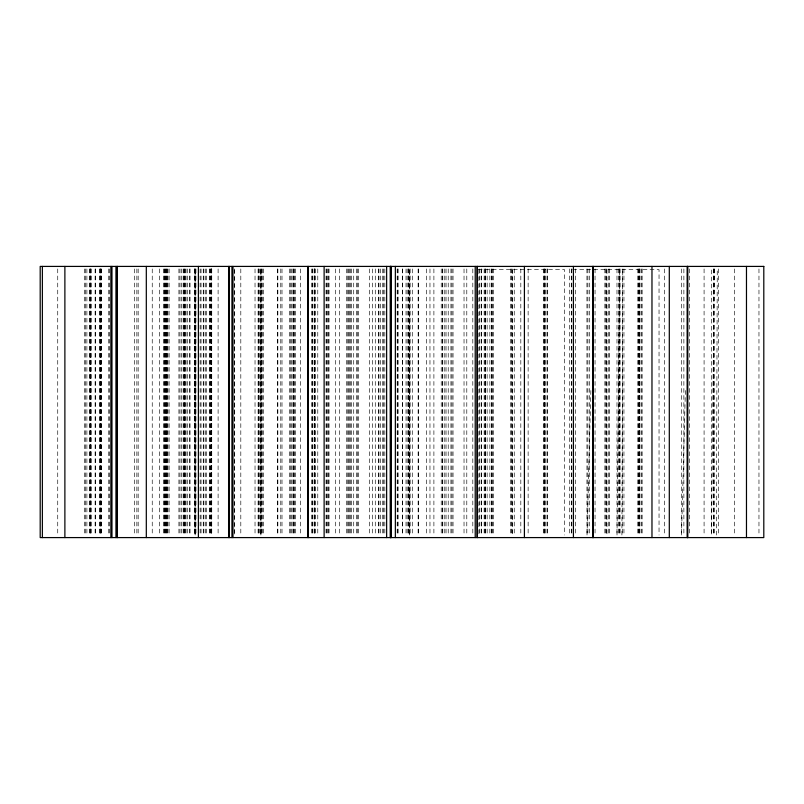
<?xml version="1.0" encoding="UTF-8"?>
<svg xmlns="http://www.w3.org/2000/svg" width="804" height="804" viewBox="0 0 804 804"><rect width="100%" height="100%" fill="white"/><g stroke="black" fill="none" stroke-linecap="round" stroke-linejoin="round"><path stroke-width="0.6" stroke-dasharray="4.02 3.01" d="M621.904 535.072L622.758 268.928M716.404 535.072L717.258 268.928M617.01 535.072L619.663 268.928M714.163 268.928L711.51 535.072L711.48 268.928M587.01 535.072L590.94 388.191M681.511 535.072L685.41 389.448M478.199 269.642L564.539 269.642L564.539 535.082M572.699 269.642L659.039 269.642L659.039 535.082M758.966 268.928L758.966 535.072M734.424 268.928L734.424 535.072M718.454 268.928L718.454 535.072M714.605 268.928L714.605 535.072M713.741 268.928L713.741 535.072M713.56 268.928L713.56 535.072M704.083 268.928L704.083 535.072M689.551 268.928L689.551 535.072M683.872 268.928L683.872 535.072M681.44 268.928L681.44 535.072M664.466 268.928L664.466 535.072M642.135 268.928L642.135 535.072M641.512 268.928L641.512 535.072M639.924 268.928L639.924 535.072M639.783 268.928L639.713 535.082M639.28 268.928L639.28 535.072M638.868 268.928L638.868 535.072M638.557 268.928L638.557 535.072M637.793 268.928L637.793 535.072M623.954 268.928L623.954 535.072M622.628 268.928L622.628 535.072M620.105 268.928L620.105 535.072M619.251 268.928L619.251 535.072M619.06 268.928L619.06 535.072M618.909 268.928L618.909 535.072M616.98 268.928L616.98 535.072M609.583 268.928L609.583 535.072M608.749 268.928L608.749 535.072M606.95 269.642L606.95 535.082M606.578 268.928L606.578 535.072M605.794 268.928L605.794 535.072M604.879 268.928L604.879 535.072M595.05 268.928L595.05 535.072M589.372 268.928L589.372 535.072M587.905 268.928L587.905 535.072M586.94 268.928L586.94 535.072M575.664 268.928L575.664 535.072M571.805 268.928L571.805 535.072M571.644 268.928L571.644 535.072M569.714 268.928L569.714 535.072M547.635 268.928L547.635 535.072M547.011 268.928L547.011 535.072M545.283 268.928L545.223 535.082M544.78 268.928L544.78 535.072M544.368 268.928L544.368 535.072M544.067 268.928L544.067 535.072M543.293 268.928L543.293 535.072M528.127 268.928L528.127 535.072M520.821 268.928L520.821 535.072M514.248 268.928L514.248 535.072M512.449 269.642L512.449 535.082M512.078 268.928L512.078 535.072M511.294 268.928L511.294 535.072M510.379 268.928L510.379 535.072M493.405 268.928L493.405 535.072M492.631 268.928L492.631 535.072M491.837 268.928L491.837 535.072M491.676 268.928L491.676 535.072M489.857 268.928L489.857 535.072M487.154 268.928L487.154 535.072M485.696 268.928L485.696 535.072M485.284 268.928L485.284 535.072M484.963 268.928L484.872 535.072M484.149 268.928L484.149 535.072M481.415 268.928L481.415 535.072M481.134 268.928L481.164 535.072M479.335 268.928L479.335 535.072M478.903 269.642L478.903 535.082M472.812 268.928L472.812 535.072M466.792 268.928L466.792 535.072M464.029 268.928L464.029 535.072M453.034 268.928L453.034 535.072M451.948 268.928L451.948 535.072M450.933 268.928L450.933 535.072M448.22 268.928L448.22 535.072M446.039 268.928L446.039 535.072M444.793 268.928L444.793 535.072M442.773 268.928L442.773 535.072M442.311 268.928L442.311 535.072M441.225 268.928L441.225 535.072M433.899 268.928L433.899 535.072M429.969 268.928L429.969 535.072M426.321 268.928L426.321 535.072M418.623 268.928L418.623 535.072M418.12 268.928L418.12 535.072M412.281 268.928L412.281 535.072M410.151 268.928L410.151 535.072M409.005 268.928L409.015 535.072M408.804 268.928L408.804 535.072M408.613 268.928L408.613 535.072M407.166 268.928L407.166 535.072M406.03 268.928L406.03 535.072M402.643 268.928L402.643 535.072M402.482 268.928L402.482 535.072M398.131 268.928L398.131 535.072M397.337 268.928L397.337 535.072M397.176 268.928L397.176 535.072M384.835 268.928L384.835 535.072M383.679 268.928L383.679 535.072M382.744 268.928L382.744 535.072M380.322 268.928L380.322 535.072M378.945 268.928L378.945 535.072M378.312 268.928L378.312 535.072M375.277 268.928L375.277 535.072M372.363 268.928L372.292 535.072M369.528 268.928L369.528 535.072M358.534 268.928L358.534 535.072M357.448 268.928L357.448 535.072M356.433 268.928L356.433 535.072M353.72 268.928L353.72 535.072M351.539 268.928L351.539 535.072M350.293 268.928L350.293 535.072M349.529 268.928L349.529 535.072M348.273 268.928L348.273 535.072M347.81 268.928L347.81 535.072M346.725 268.928L346.725 535.072M339.399 268.928L339.399 535.072M335.469 268.928L335.469 535.072M328.936 268.928L328.947 535.072M328.796 268.928L328.796 535.072M327.479 268.928L327.479 535.072M326.444 268.928L326.434 535.072M326.052 268.928L326.052 535.072M317.781 268.928L317.781 535.072M315.65 268.928L315.65 535.072M314.756 268.928L314.826 535.072M314.515 268.928L314.505 535.072M314.304 268.928L314.304 535.072M314.113 268.928L314.113 535.072M312.666 268.928L312.666 535.072M312.605 268.928L312.605 535.072M311.53 268.928L311.53 535.072M300.676 268.928L300.676 535.072M295.54 268.928L295.54 535.072M294.616 268.928L294.616 535.072M293.832 268.928L293.832 535.072M293.53 268.928L293.53 535.072M292.897 268.928L292.897 535.072M291.651 268.928L291.651 535.072M290.445 268.928L290.445 535.072M289.611 268.928L289.611 535.072M282.003 268.928L282.003 535.072M280.777 268.928L280.777 535.072M277.862 268.928L277.862 535.072M277.661 268.928L277.661 535.072M263.601 268.928L263.601 535.072M262.385 268.928L262.385 535.072M261.612 268.928L261.612 535.072M261.31 268.928L261.31 535.072M260.144 268.928L260.144 535.072M260.034 268.928L260.034 535.072M258.878 268.928L258.878 535.072M258.697 268.928L258.697 535.072M258.094 268.928L258.094 535.072M255.029 268.928L255.029 535.072M240.808 268.928L240.808 535.072M234.446 268.928L234.446 535.072L234.296 268.928M218.105 268.928L218.105 535.072M211.753 268.928L211.753 535.072M211.593 268.928L211.593 535.072M211.372 268.928L211.372 535.072M211.231 268.928L211.281 535.072M210.97 268.928L210.97 535.072M210.457 268.928L210.457 535.072M209.965 268.928L209.965 535.072M209.502 268.928L209.502 535.072M206.467 268.928L206.467 535.072M205.372 268.928L205.372 535.072M203.884 268.928L203.884 535.072M203.241 268.928L203.241 535.072M201.04 268.928L201.04 535.072M200.116 268.928L200.116 535.072M195.945 268.928L195.975 535.072M195.563 268.928L195.563 535.072M195.312 268.928L195.312 535.072M194.668 268.928L194.668 535.072M194.478 268.928L194.478 535.072M194.387 268.928L194.387 535.072M190.045 268.928L190.045 535.072M189.603 268.928L189.603 535.072M187.503 268.928L187.503 535.072M186.025 268.928L186.025 535.072M185.071 268.928L185.071 535.072M184.9 268.928L184.91 535.072M184.468 268.928L184.468 535.072M183.825 268.928L183.825 535.072M183.161 268.928L183.161 535.072M181.392 268.928L181.392 535.072M179.985 268.928L179.985 535.072M178.93 268.928L178.93 535.072M169.101 268.928L169.101 535.072M167.885 268.928L167.885 535.072M167.111 268.928L167.111 535.072M166.81 268.928L166.81 535.072M166.358 268.928L166.408 535.072M165.644 268.928L165.644 535.072M165.534 268.928L165.534 535.072M164.378 268.928L164.378 535.072M164.197 268.928L164.197 535.072M163.594 268.928L163.594 535.072M159.383 268.928L159.383 535.072M152.237 268.928L152.237 535.072M138.167 268.928L138.167 535.072M136.861 268.928L136.861 535.072M134.7 268.928L134.7 535.072M109.384 268.928L109.384 535.072M108.741 268.928L108.741 535.072M101.475 268.928L101.475 535.072M101.063 268.928L101.063 535.072M100.812 268.928L100.812 535.072M100.57 268.928L100.57 535.072M100.168 268.928L100.168 535.072M99.977 268.928L99.977 535.072M99.887 268.928L99.887 535.072M95.545 268.928L95.545 535.072M95.113 268.928L95.113 535.072M91.535 268.928L91.535 535.072M90.581 268.928L90.581 535.072M90.46 268.928L90.4 535.072M90.37 268.928L90.39 535.072M89.978 268.928L89.978 535.072M89.324 268.928L89.324 535.072M86.892 268.928L86.892 535.072M85.485 268.928L85.485 535.072M84.43 268.928L84.43 535.072M57.737 268.928L57.737 535.072M409.326 535.072L409.326 268.928L409.256 535.072M260.908 535.072L260.908 268.928L260.858 535.072M195.111 535.072L195.111 268.928L195.07 535.072"/><path stroke-width="1.21" d="M746.474 266.415L746.474 537.585M687.792 266.415L687.792 537.585M687.42 266.415L687.42 537.585M687.33 266.415L687.33 537.585M669.3 266.415L669.3 537.585M651.974 266.415L651.974 537.585M593.292 266.415L593.292 537.585M592.92 266.415L592.92 537.585M592.839 266.415L592.839 537.585M573.413 266.415L573.413 537.585M524.409 266.415L524.409 537.585M477.305 266.415L477.305 537.585M477.144 266.415L477.144 537.585M475.214 266.415L475.214 537.585M395.357 266.415L395.357 537.585M391.196 266.415L391.196 537.585M390.784 266.415L390.784 537.585M390.463 266.415L390.463 537.585M390.372 266.415L390.372 537.585M386.634 266.415L386.634 537.585M324.123 266.415L324.123 537.585M308.143 266.415L308.143 537.585M307.982 266.415L307.982 537.585M232.979 266.415L232.979 537.585M231.944 266.415L231.944 537.585M229.321 266.415L229.321 537.585M228.597 266.415L228.597 537.585M198.397 266.415L198.397 537.585M146.308 266.415L146.308 537.585M117.253 266.415L117.253 537.585M117.093 266.415L117.093 537.585M115.957 266.415L115.957 537.585M111.967 266.415L111.967 537.585M110.872 266.415L110.872 537.585M64.883 266.415L64.883 537.585M42.371 266.415L42.371 537.585M763.8 266.415L40.2 266.415L40.2 537.585L763.8 537.585L763.8 266.415"/></g></svg>
